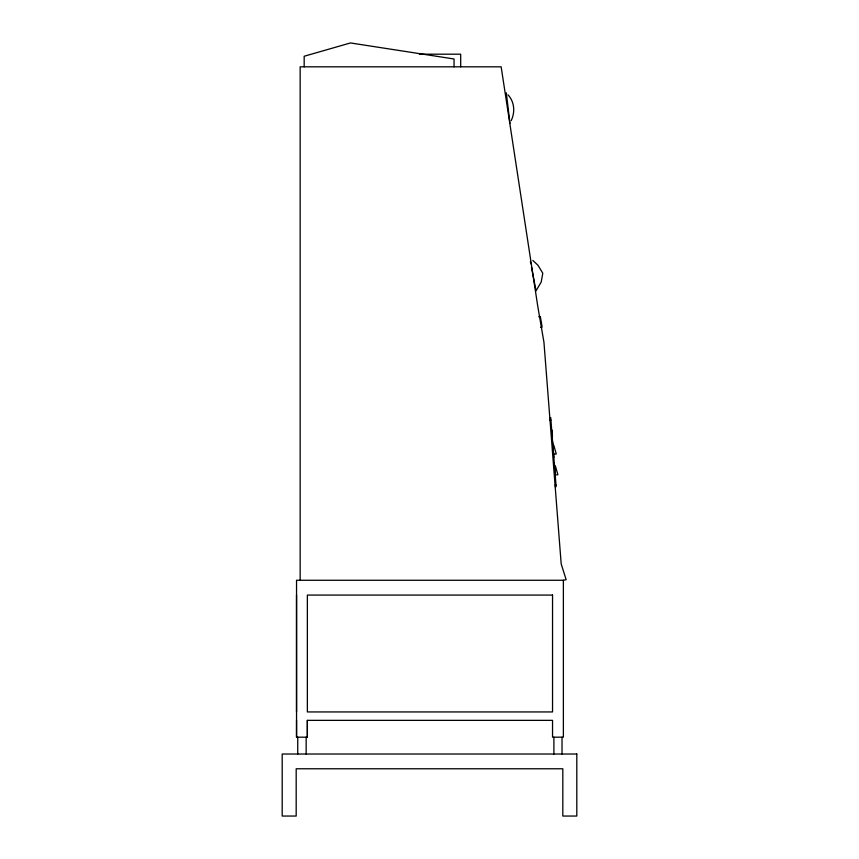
<?xml version="1.0" encoding="UTF-8"?>
<svg xmlns="http://www.w3.org/2000/svg" width="859" height="859" viewBox="0 0 859 859"><rect width="100%" height="100%" fill="white"/><g stroke="black" fill="none" stroke-linecap="round" stroke-linejoin="round"><path stroke-width="1.29" d="M300.156 580.265L300.156 66.819L501.151 66.819L537.755 306.212L543.951 342.29L561.185 563.901L566.145 579.696L563.375 580.265L563.375 737.183L552.541 737.183L552.541 720.357L307.361 720.357L307.361 737.183L296.538 737.183L296.538 720.357M296.538 711.939L296.538 595.072M307.361 737.183L307.361 720.357M511.191 120.636C515.25 112.196 514.53 101.996 508.12 94.919M538.765 316.778L540.322 316.52L542.136 327.075L540.579 327.333M549.814 417.699L550.737 417.635L556.117 486.677L555.193 486.752M550.007 420.126L550.93 420.062L550.007 420.212M551.671 429.607L552.305 437.811M552.036 430.724L552.498 436.651M551.779 430.96L552.434 431.035M552.627 441.913L553.84 457.418M553.164 445.295L553.765 445.241L556.278 454.003L553.862 454.186M554.248 462.657L555.451 478.162M554.785 466.029L555.376 465.986L557.899 474.748L555.472 474.92M555.054 485.024L555.977 484.991M419.332 54.192L460.692 54.192L460.692 66.819M563.375 580.265L296.538 580.265L296.538 737.183M532.848 260.438L537.981 265.259L542.791 273.226L541.213 282.02L536.037 290.814L531.463 267.149M530.39 261.544L530.819 263.788M506.316 92.826L509.967 123.352M562.022 737.183L562.022 754.019M553.894 737.183L553.894 754.019M454.046 66.819L454.046 58.981L350.461 42.95L304.172 56.254L304.172 66.819M306.158 737.183L306.158 754.019M297.74 737.183L297.74 754.019M552.541 595.072L307.361 595.072L307.361 711.939L552.541 711.939L552.541 595.072M576.808 754.019L282.192 754.019L282.192 816.05L296.183 816.05L296.183 768.773L562.817 768.773L562.817 816.05L576.808 816.05L576.808 754.019"/></g></svg>
